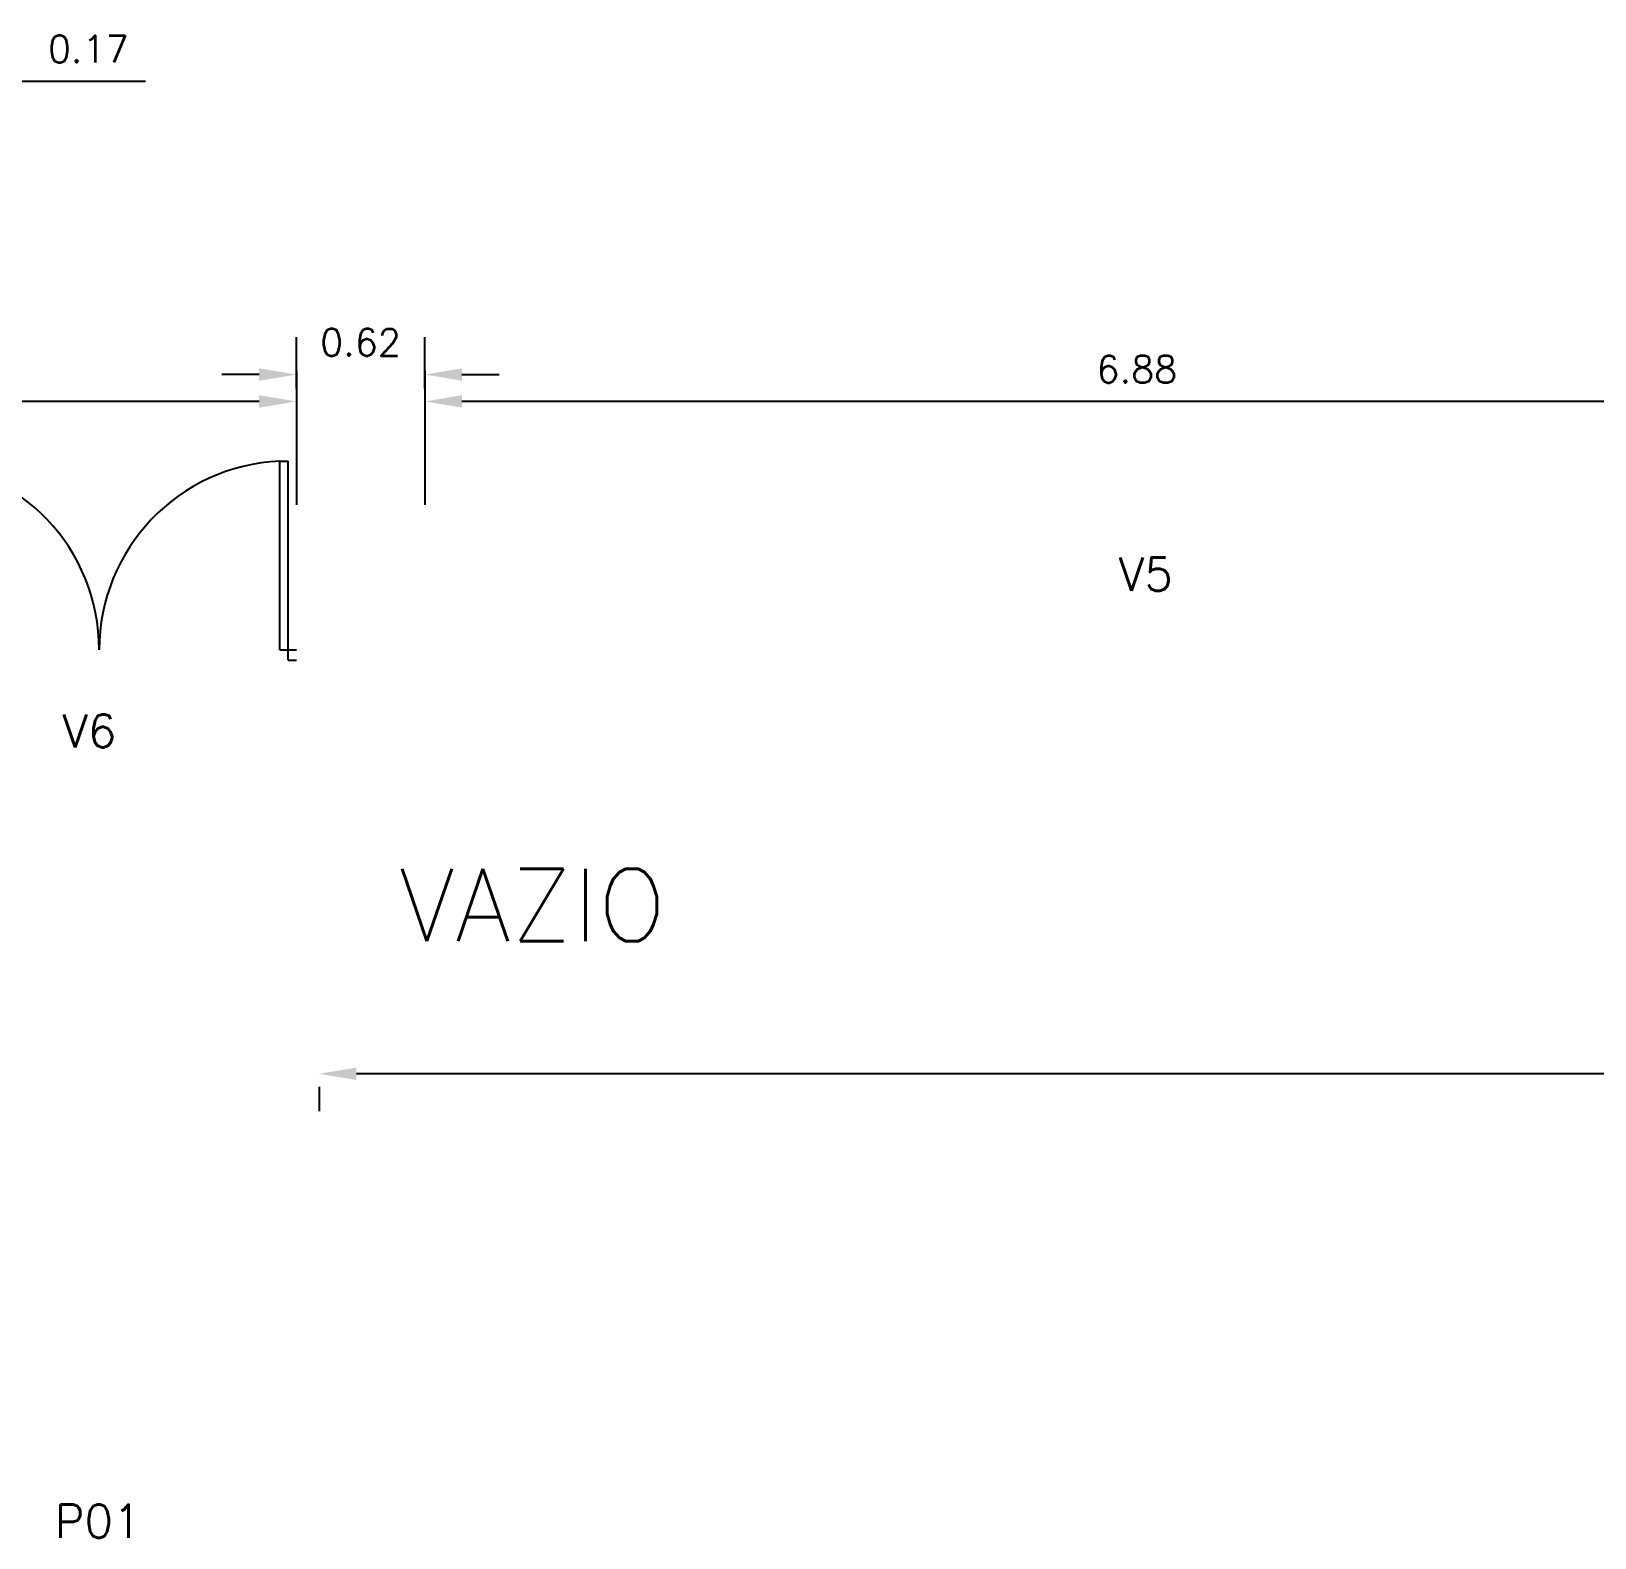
# Model space of a CAD drawing. Extents: x 19.8 to 90.6, y 5.5 to 74.
# Drawn here: x 34.94 to 42.49, y 48.04 to 55.32 of the extents above; entities that cross this region are included whole.
import ezdxf

# ---------------------------------------------------------------- set-up
doc = ezdxf.new("R2010")
doc.units = 0
doc.header["$MEASUREMENT"] = 0
doc.linetypes.add('Default', pattern=[0])
doc.linetypes.add('Solid', pattern=[0])
doc.layers.get('DEFPOINTS').update_dxf_attribs({"linetype": 'Solid'})
for name, color, linetype in [('Dimensions (COTAS)', 212, 'Solid'), ('Text O', 212, 'Default'), ('VAO', 132, 'Default')]:
    doc.layers.add(name, color=color, linetype=linetype)
doc.styles.add('Roman Simplex', font='romans', dxfattribs={"height": 1.5})
doc.styles.add('Simplex', font='SIMPLEX.SHX')
doc.dimstyles.get("Standard").update_dxf_attribs({"dimtxt": 0.13, "dimasz": 0.18, "dimexe": 0.18, "dimexo": 0.0625, "dimgap": 0.09, "dimtad": 1, "dimtih": 1, "dimtoh": 1, "dimzin": 0, "dimdsep": 46, "dimtxsty": 'Simplex', "dimcen": 0.09, "dimadec": 0, "dimazin": 0, "dimtfac": 1, "dimtofl": 0, "dimtmove": 0, "dimatfit": 3, "dimfxl": 1, "dimtolj": 1, "dimtzin": 0, "dimarcsym": 0})

# ---------------------------------------------------------------- blocks, each defined once
blk = doc.blocks.new('*D75')
at = {"layer": 'DEFPOINTS', "color": 0, "transparency": 16777216}
for p in [(36.3264, 50.2783), (36.3264, 50.2783), (71.7014, 50.2783)]:
    blk.add_point(p, dxfattribs=at)
at = {"layer": 'Dimensions (COTAS)', "color": 0, "lineweight": -2, "transparency": 16777216}
for p, q in [((71.5214, 50.2783), (36.5064, 50.2783)), ((36.3264, 50.2158), (36.3264, 50.0983)), ((71.7014, 50.2158), (71.7014, 50.0983))]:
    blk.add_line(p, q, dxfattribs=at)
at = {"layer": 'Dimensions (COTAS)', "color": 0, "transparency": 16777216}
for points in [[(36.5064, 50.3083), (36.5064, 50.2483), (36.3264, 50.2783)], [(71.5214, 50.3083), (71.5214, 50.2483), (71.7014, 50.2783)]]:
    blk.add_solid(points, dxfattribs=at)
at = {"layer": 'Dimensions (COTAS)', "color": 0, "transparency": 16777216, "insert": (54.0139, 50.4333), "char_height": 0.13, "attachment_point": 5, "style": 'Simplex'}
blk.add_mtext('\\A1;35.38', dxfattribs=at)
blk = doc.blocks.new('*D146')
at = {"layer": 'DEFPOINTS', "color": 0, "transparency": 16777216}
for p in [(34.2164, 55.1994), (34.3864, 55.1994), (34.3864, 55.0748)]:
    blk.add_point(p, dxfattribs=at)
at = {"layer": 'Dimensions (COTAS)', "color": 0, "lineweight": -2, "transparency": 16777216}
for p, q in [((34.2164, 55.1369), (34.2164, 54.8948)), ((34.3864, 55.1369), (34.3864, 54.8948)), ((34.0364, 55.0748), (33.8564, 55.0748)), ((34.5664, 55.0748), (35.4871, 55.0748))]:
    blk.add_line(p, q, dxfattribs=at)
at = {"layer": 'Dimensions (COTAS)', "color": 0, "transparency": 16777216}
for points in [[(34.0364, 55.1048), (34.0364, 55.0448), (34.2164, 55.0748)], [(34.5664, 55.1048), (34.5664, 55.0448), (34.3864, 55.0748)]]:
    blk.add_solid(points, dxfattribs=at)
at = {"layer": 'Dimensions (COTAS)', "color": 0, "transparency": 16777216, "insert": (35.2114, 55.2298), "char_height": 0.13, "attachment_point": 5, "style": 'Simplex'}
blk.add_mtext('\\A1;0.17', dxfattribs=at)
blk = doc.blocks.new('*D147')
at = {"layer": 'DEFPOINTS', "color": 0, "transparency": 16777216}
for p in [(29.3364, 53.5267), (29.3364, 53.5267), (36.2164, 53.5267)]:
    blk.add_point(p, dxfattribs=at)
at = {"layer": 'Dimensions (COTAS)', "color": 0, "lineweight": -2, "transparency": 16777216}
for p, q in [((29.3364, 53.5892), (29.3364, 53.7067)), ((36.0364, 53.5267), (29.5164, 53.5267)), ((36.2164, 53.4642), (36.2164, 53.3467))]:
    blk.add_line(p, q, dxfattribs=at)
at = {"layer": 'Dimensions (COTAS)', "color": 0, "transparency": 16777216}
for points in [[(29.5164, 53.5567), (29.5164, 53.4967), (29.3364, 53.5267)], [(36.0364, 53.5567), (36.0364, 53.4967), (36.2164, 53.5267)]]:
    blk.add_solid(points, dxfattribs=at)
at = {"layer": 'Dimensions (COTAS)', "color": 0, "transparency": 16777216, "insert": (32.7764, 53.6817), "char_height": 0.13, "attachment_point": 5, "style": 'Simplex'}
blk.add_mtext('\\A1;6.88', dxfattribs=at)
blk = doc.blocks.new('*D182')
at = {"layer": 'DEFPOINTS', "color": 0, "transparency": 16777216}
for p in [(36.8364, 53.5267), (36.8364, 53.5267), (43.7164, 53.5267)]:
    blk.add_point(p, dxfattribs=at)
at = {"layer": 'Dimensions (COTAS)', "color": 0, "lineweight": -2, "transparency": 16777216}
for p, q in [((36.8364, 53.5892), (36.8364, 53.7067)), ((43.5364, 53.5267), (37.0164, 53.5267)), ((43.7164, 53.4642), (43.7164, 53.3467))]:
    blk.add_line(p, q, dxfattribs=at)
at = {"layer": 'Dimensions (COTAS)', "color": 0, "transparency": 16777216}
for points in [[(37.0164, 53.5567), (37.0164, 53.4967), (36.8364, 53.5267)], [(43.5364, 53.5567), (43.5364, 53.4967), (43.7164, 53.5267)]]:
    blk.add_solid(points, dxfattribs=at)
at = {"layer": 'Dimensions (COTAS)', "color": 0, "transparency": 16777216, "insert": (40.2764, 53.6817), "char_height": 0.13, "attachment_point": 5, "style": 'Simplex'}
blk.add_mtext('\\A1;6.88', dxfattribs=at)
blk = doc.blocks.new('*D183')
at = {"layer": 'DEFPOINTS', "color": 0, "transparency": 16777216}
for p in [(36.2164, 53.6567), (36.2164, 53.5267), (36.8364, 53.5267)]:
    blk.add_point(p, dxfattribs=at)
at = {"layer": 'Dimensions (COTAS)', "color": 0, "lineweight": -2, "transparency": 16777216}
for p, q in [((36.2164, 53.5892), (36.2164, 53.8367)), ((36.8364, 53.5892), (36.8364, 53.8367)), ((36.0364, 53.6567), (35.8564, 53.6567)), ((37.0164, 53.6567), (37.1964, 53.6567))]:
    blk.add_line(p, q, dxfattribs=at)
at = {"layer": 'Dimensions (COTAS)', "color": 0, "transparency": 16777216}
for points in [[(36.0364, 53.6867), (36.0364, 53.6267), (36.2164, 53.6567)], [(37.0164, 53.6867), (37.0164, 53.6267), (36.8364, 53.6567)]]:
    blk.add_solid(points, dxfattribs=at)
at = {"layer": 'Dimensions (COTAS)', "color": 0, "transparency": 16777216, "insert": (36.5264, 53.8117), "char_height": 0.13, "attachment_point": 5, "style": 'Simplex'}
blk.add_mtext('\\A1;0.62', dxfattribs=at)
blk = doc.blocks.new('L')
at = {"color": 0}
blk.add_line((0, 0.15), (0, -0.5), dxfattribs=at)

msp = doc.modelspace()

# ---------------------------------------------------------------- linework, layer by layer
at = {"layer": 'VAO'}
for p, q in [((36.1364, 52.3267), (36.1364, 53.2383)), ((36.1364, 53.2383), (36.1764, 53.2383)), ((36.1764, 52.3267), (36.1764, 53.2383)), ((36.1364, 52.3267), (36.2164, 52.3267)), ((36.1764, 52.2767), (36.1764, 52.3267)), ((36.1764, 52.2767), (36.2164, 52.2767))]:
    msp.add_line(p, q, dxfattribs=at)
for centre, start, end in [((34.3514, 52.3267), 0, 87.4876), ((36.1764, 52.3267), 92.5124, 180)]:
    msp.add_arc(centre, 0.9125, start, end, dxfattribs=at)

# ---------------------------------------------------------------- block references
at = {"layer": 'Dimensions (COTAS)'}
for p in [(36.2164, 53.5267), (36.8364, 53.5267)]:
    msp.add_blockref('L', p, dxfattribs=at)

# ---------------------------------------------------------------- texts
at = {"layer": 'Text O', "style": 'Simplex'}
for s, p in [('V5', (40.1892, 52.6119)), ('V6', (35.0858, 51.8549)), ('P01', (35.0491, 48.0367))]:
    msp.add_text(s, height=0.16, dxfattribs=at).set_placement(p)
at = {"layer": 'Text O', "style": 'Roman Simplex'}
msp.add_text('VAZIO', height=0.35, rotation=360, dxfattribs=at).set_placement((36.7123, 50.9185))

# ---------------------------------------------------------------- dimensions: what is measured, and where the dimension line sits
at = {"layer": 'Dimensions (COTAS)'}
for base, p1, p2, picture, middle in [((34.3864, 55.0748), (34.2164, 55.1994), (34.3864, 55.1994), '*D146', (35.2114, 55.0748)), ((36.2164, 53.6567), (36.8364, 53.5267), (36.2164, 53.5267), '*D183', (36.5264, 53.6567))]:
    dim = msp.add_linear_dim(base=base, p1=p1, p2=p2, angle=0, dimstyle='Standard', dxfattribs=at)
    dim.commit()
    dim.dimension.update_dxf_attribs({"geometry": picture, "text_midpoint": middle, "dimtype": 160})
for base, p1, p2, picture, middle in [((29.3364, 53.5267), (36.2164, 53.5267), (29.3364, 53.5267), '*D147', (32.7764, 53.6817)), ((36.8364, 53.5267), (43.7164, 53.5267), (36.8364, 53.5267), '*D182', (40.2764, 53.6817))]:
    dim = msp.add_linear_dim(base=base, p1=p1, p2=p2, angle=0, dimstyle='Standard', dxfattribs=at)
    dim.commit()
    dim.dimension.update_dxf_attribs({"geometry": picture, "text_midpoint": middle})
dim = msp.add_linear_dim(base=(36.3263776, 50.2783063), p1=(71.7013784, 50.2783063), p2=(36.3263776, 50.2783063), dimstyle='Standard', dxfattribs=at)
dim.commit()
dim.dimension.update_dxf_attribs({"geometry": '*D75', "text_midpoint": (54.013878, 50.4333063)})

doc.saveas('drawing.dxf')
